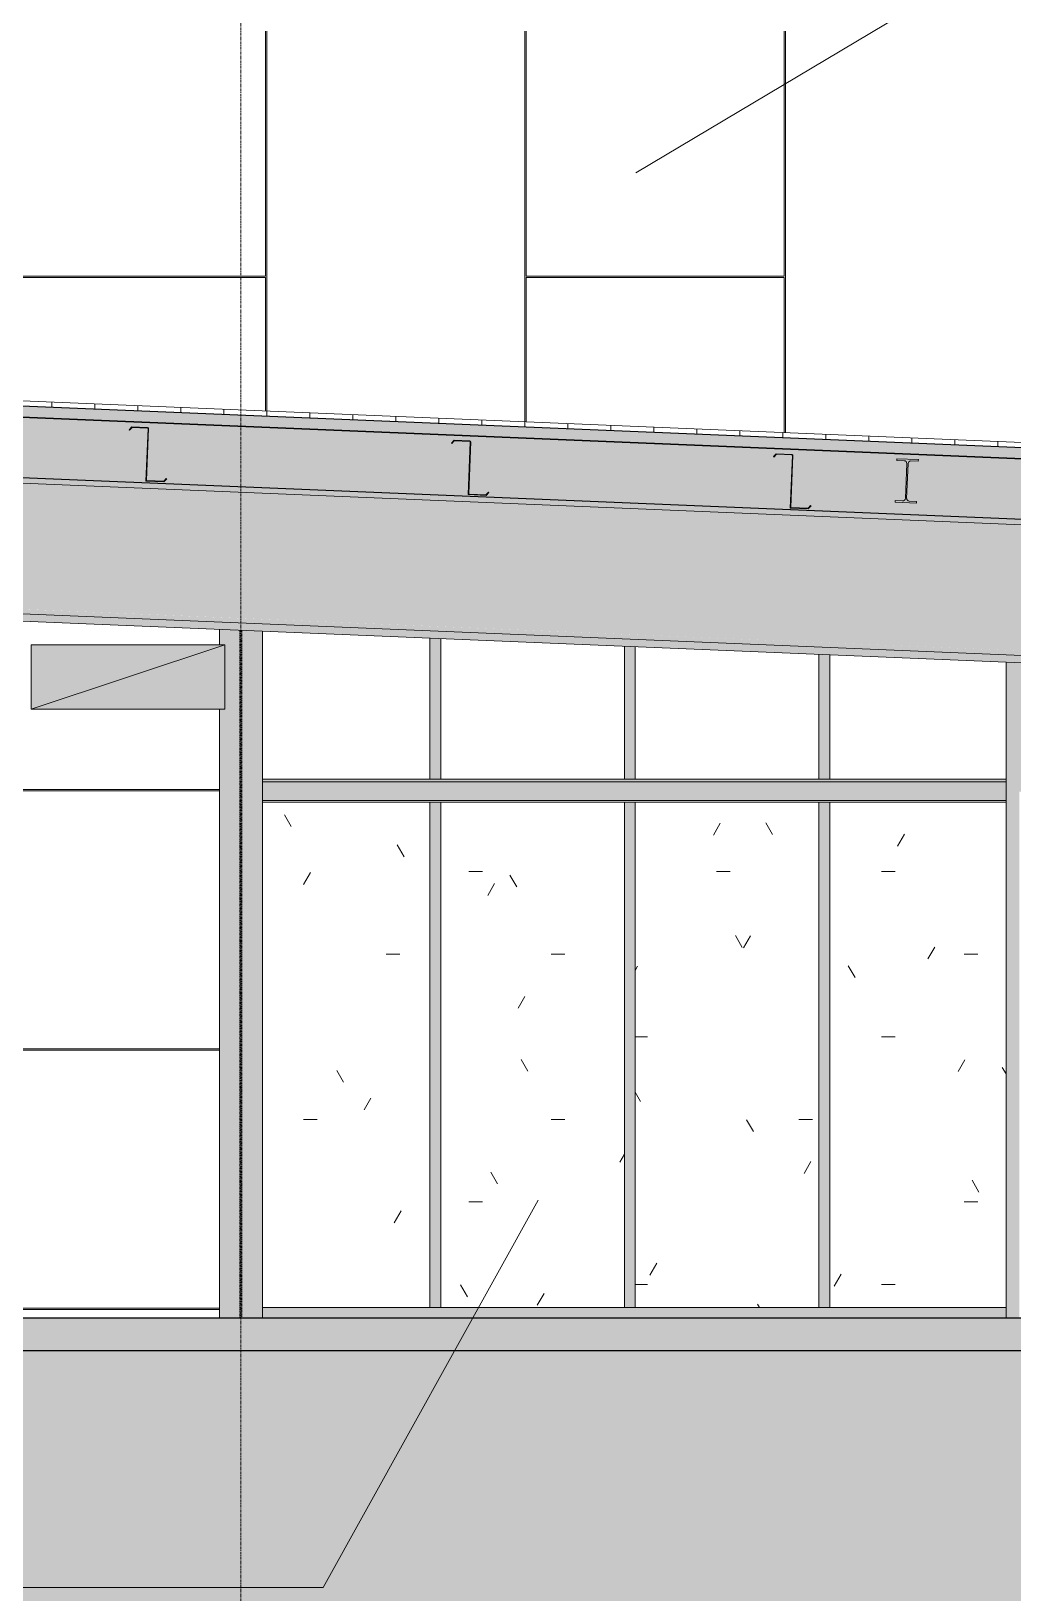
# Model space of a CAD drawing. Header units: inches. Extents: x 21380 to 98133, y -290 to 853.
# Drawn here: x 39187.3 to 39369.9, y -51.1 to 239.5 of the extents above; entities that cross this region are included whole.
import ezdxf

# ---------------------------------------------------------------- set-up
doc = ezdxf.new("R2010")
doc.units = ezdxf.units.IN
doc.header["$MEASUREMENT"] = 0
doc.linetypes.add('Grid Line 1_2_', pattern=[0.875, 0.5, -0.125, 0.125, -0.125])
doc.linetypes.add('Hidden 1_8_', pattern=[0.1875, 0.125, -0.0625])
for name, color, linetype, lineweight in [('A-ANNO-IDEN', 131, 'Continuous', 9), ('A-CLNG', 13, 'Continuous', 9), ('A-CLNG-PATT', 13, 'Continuous', 25), ('A-FLOR', 192, 'Continuous', 9), ('A-FLOR-LEVL', 51, 'Continuous', 9), ('A-FLOR-PATT', 8, 'Continuous', 25), ('A-GLAZ-CURT', 52, 'Continuous', 9), ('A-GLAZ-CWMG', 51, 'Continuous', 9), ('A-ROOF', 132, 'Continuous', 9), ('A-WALL', 113, 'Continuous', 9), ('A-WALL-PATT', 111, 'Continuous', 25), ('C-TOPO', 7, 'Continuous', 9), ('I-WALL', 2, 'Continuous', 9), ('M-HVAC-DUCT-ANNO', 70, 'Continuous', 9), ('S-BEAM', 12, 'Continuous', 9), ('S-COLS', 52, 'Continuous', 9), ('S-GRID', 1, 'Continuous', 9)]:
    doc.layers.add(name, color=color, linetype=linetype, lineweight=lineweight)
pattern_1 = [(0, (-87574.236, 98.42), (61.44, 15.36), [2.534, -43.546, 2.534, -43.546, -245.76]), (0, (-87574.236, 98.42), (61.44, 15.36), [-92.16, 2.534, -89.626, 2.534, -43.546, -107.52]), (0, (-87574.236, 98.42), (61.44, 15.36), [-230.4, 2.534, -28.186, 2.534, -74.266]), (120, (-87551.196, 106.1), (-44.0221502, 45.5286008), [2.534, -43.546, 2.534, -43.546, -245.76]), (120, (-87551.196, 106.1), (-44.0221502, 45.5286008), [-92.16, 2.534, -89.626, 2.534, -43.546, -107.52]), (120, (-87551.196, 106.1), (-44.0221502, 45.5286008), [-230.4, 2.534, -28.186, 2.534, -74.266]), (240, (-87543.516, 136.82), (-17.4178498, -60.8886008), [2.534, -43.546, 2.534, -43.546, -245.76]), (240, (-87543.516, 136.82), (-17.4178498, -60.8886008), [-92.16, 2.534, -89.626, 2.534, -43.546, -107.52]), (240, (-87543.516, 136.82), (-17.4178498, -60.8886008), [-230.4, 2.534, -28.186, 2.534, -74.266])]

# ---------------------------------------------------------------- blocks, each defined once
blk = doc.blocks.new('Struct_Xcel_Sports Complex_rvt-4-Building Section - East_West looking South')
at = {"layer": 'A-FLOR-PATT', "lineweight": 9}
h = blk.add_hatch(dxfattribs=at)
h.set_pattern_fill('FP_52', style=0, pattern_type=2)
h.set_pattern_definition([(50, (-87574.236, 98.42), (55.0854, -4.819842), [5.76, -63.36]), (355, (-87574.236, 98.42), (-10.65569, 57.76853), [4.608, -50.688]), (100.451, (-87569.645, 98.02), (44.429468, 52.94866), [4.895, -53.848]), (46.184, (-87574.236, 113.78), (81.96444, -12.71212), [8.64, -95.04]), (96.636, (-87567.406, 112.72), (71.7815, 74.81238), [7.343, -80.772]), (351.184, (-87574.24, 113.78), (71.78195, 74.81243), [6.912, -76.032]), (21, (-87566.556, 109.94), (45.84207, -30.92146), [5.76, -63.36]), (326, (-87566.556, 109.94), (18.687064, 55.691476), [4.608, -50.688]), (71.451, (-87562.736, 107.363), (64.52891, 24.77011), [4.895, -53.848]), (37.5, (-87574.236, 98.42), (0.9338946, 25.566816), [2.534, -47.539, 2.534, -48.922, -50.88]), (37.5, (-87574.236, 98.42), (0.9338946, 25.566816), [-101.53, 2.534, -48.346]), (7.5, (-87574.236, 98.42), (20.20404, 30.291303), [2.534, -26.803, 2.534, -46.387, -19.392]), (7.5, (-87574.236, 98.42), (20.20404, 30.291303), [-78.259, 2.534, -16.858]), (327.5, (-87591.362, 98.42), (40.9977845, -1.7324026), [2.534, -16.666, 2.534, -57.37, -79.488]), (327.5, (-87591.362, 98.42), (40.9977845, -1.7324026), [-79.104, 2.534, -76.954]), (317.5, (-87599.042, 98.42), (44.788883, 7.687839), [2.534, -22.426, 2.534, -37.248, -56.448]), (317.5, (-87599.042, 98.42), (44.788883, 7.687839), [-64.742, 2.534, -53.914])])
h.paths.add_polyline_path([(-26273.39, -6), (-22066.14, -6), (-22066.14, 0), (-26273.39, 0), (-26273.39, -1.7)], flags=0)
at = {"layer": 'A-FLOR', "color": 250, "lineweight": 25}
for p, q in [((-22066.14, 0), (-26273.39, 0)), ((-26273.39, -6), (-22066.14, -6))]:
    blk.add_line(p, q, dxfattribs=at)
blk = doc.blocks.new('W-Wide Flange - 2_-3_ deep-1401636-Building Section - East_West looking South')
at = {"layer": 'S-BEAM'}
for points in [[(-22084.2, 144.08), (-22084.15, 145.18), (-22780.64, 174.2), (-22780.64, 173.1), (-22088.16, 144.24)], [(-22084.23, 143.19), (-22084.2, 144.08), (-22780.64, 173.06), (-22780.64, 172.2), (-22089.76, 143.42)], [(-22085.17, 120.71), (-22084.23, 143.19), (-22780.64, 172.2), (-22780.64, 149.69), (-22085.18, 120.71)], [(-22085.21, 119.82), (-22085.21, 120.71), (-22780.64, 149.66), (-22780.64, 148.79), (-22117.67, 121.17)], [(-22085.26, 118.46), (-22085.21, 119.82), (-22780.64, 148.79), (-22780.64, 147.43), (-22117.67, 119.81)]]:
    blk.add_hatch(color=256, dxfattribs=at).paths.add_polyline_path(points, flags=0)
for p, q in [((-22084.2, 144.08), (-22780.64, 173.1)), ((-22780.64, 148.79), (-22085.21, 119.82)), ((-22085.26, 118.46), (-22780.64, 147.43))]:
    blk.add_line(p, q, dxfattribs=at)
blk = doc.blocks.new('Girt_C - 8_D-1472944-Building Section - East_West looking South')
at = {"layer": 'S-BEAM'}
h = blk.add_hatch(color=256, dxfattribs=at)
h.paths.add_polyline_path([(-26128.02, 99.82), (-26128.02, 100.3), (-26258.64, 100.3), (-26258.61, 99.82), (-26153.33, 99.82)], flags=0)
h.paths.add_polyline_path([(-22171.52, 99.82), (-22171.52, 100.3), (-22309.89, 100.3), (-22309.89, 99.82), (-22222.94, 99.82)], flags=0)
h.paths.add_polyline_path([(-22420.08, 99.82), (-22420.08, 100.3), (-22458.77, 100.3), (-22458.77, 99.82), (-22433.5, 99.82)], flags=0)
h = blk.add_hatch(color=256, dxfattribs=at)
h.paths.add_polyline_path([(-22222.94, 96.51), (-22171.52, 96.51), (-22171.52, 99.82), (-22309.89, 99.82), (-22309.89, 96.51), (-22293.13, 96.51)], flags=0)
h.paths.add_polyline_path([(-26258.61, 96.51), (-26127.89, 96.51), (-26127.89, 98), (-26128.02, 98), (-26128.02, 99.82), (-26258.64, 99.82), (-26258.64, 96.51)], flags=0)
h.paths.add_polyline_path([(-22420.08, 96.51), (-22420.08, 99.82), (-22458.77, 99.82), (-22458.77, 96.51), (-22433.5, 96.51)], flags=0)
h = blk.add_hatch(color=256, dxfattribs=at)
h.paths.add_polyline_path([(-22171.52, 96.32), (-22171.52, 96.51), (-22309.89, 96.5), (-22309.89, 96.32), (-22222.94, 96.32)], flags=0)
h.paths.add_polyline_path([(-26128.02, 96.32), (-26128.02, 96.51), (-26258.64, 96.51), (-26258.61, 96.32), (-26153.33, 96.32)], flags=0)
h.paths.add_polyline_path([(-22433.5, 96.32), (-22420.08, 96.35), (-22420.08, 96.51), (-22458.77, 96.5), (-22458.77, 96.32)], flags=0)
for p, q in [((-22171.52, 100.3), (-22309.89, 100.3)), ((-22171.52, 99.82), (-22309.89, 99.82)), ((-22309.89, 96.32), (-22171.52, 96.32))]:
    blk.add_line(p, q, dxfattribs=at)
blk = doc.blocks.new('System Panel - Glazed-frosted-1142378-Building Section - East_West looking South')
at = {"layer": 'A-GLAZ-CURT'}
h = blk.add_hatch(dxfattribs=at)
h.set_pattern_fill('FP_50', color=256, style=0, pattern_type=2)
h.set_pattern_definition(pattern_1)
h.paths.add_polyline_path([(-22278.7, 2), (-22278.7, 96), (-22309.89, 96), (-22309.89, 2), (-22293.13, 2)], flags=0)
blk.add_line((-22278.7, 96), (-22309.89, 96), dxfattribs=at)
blk = doc.blocks.new('Rectangular Mullion - Exterior 2_ x 4_5_-1135321-Building Section - East_West looking South')
at = {"layer": 'A-GLAZ-CWMG'}
blk.add_hatch(color=256, dxfattribs=at).paths.add_polyline_path([(-22309.89, 0), (-22277.7, 0), (-22277.7, 2), (-22309.89, 2)], flags=0)
blk.add_line((-22277.7, 2), (-22309.89, 2), dxfattribs=at)
blk = doc.blocks.new('System Panel - Glazed-frosted-1142383-Building Section - East_West looking South')
at = {"layer": 'A-GLAZ-CURT'}
h = blk.add_hatch(dxfattribs=at)
h.set_pattern_fill('FP_50', color=256, style=0, pattern_type=2)
h.set_pattern_definition(pattern_1)
h.paths.add_polyline_path([(-22242.52, 2), (-22242.52, 96), (-22276.7, 96), (-22276.7, 2)], flags=0)
blk.add_line((-22242.52, 96), (-22276.7, 96), dxfattribs=at)
blk = doc.blocks.new('Rectangular Mullion - Exterior 2_ x 4_5_-769211-Building Section - East_West looking South')
at = {"layer": 'A-GLAZ-CWMG'}
blk.add_hatch(color=256, dxfattribs=at).paths.add_polyline_path([(-22241.52, 0), (-22241.52, 2), (-22277.7, 2), (-22277.7, 0)], flags=0)
blk.add_line((-22241.52, 2), (-22277.7, 2), dxfattribs=at)
blk = doc.blocks.new('Rectangular Mullion - Exterior 2_ x 4_5_-827464-Building Section - East_West looking South')
at = {"layer": 'A-GLAZ-CWMG'}
blk.add_hatch(color=256, dxfattribs=at).paths.add_polyline_path([(-22276.7, 2), (-22276.7, 96), (-22278.7, 96), (-22278.7, 2)], flags=0)
for p, q in [((-22278.7, 96), (-22276.7, 96)), ((-22278.7, 96), (-22278.7, 2)), ((-22276.7, 2), (-22276.7, 96)), ((-22276.7, 2), (-22278.7, 2))]:
    blk.add_line(p, q, dxfattribs=at)
blk = doc.blocks.new('Rectangular Mullion - Exterior 2_ x 4_5_-1142356-Building Section - East_West looking South')
at = {"layer": 'A-GLAZ-CWMG'}
blk.add_hatch(color=256, dxfattribs=at).paths.add_polyline_path([(-22278.7, 100.3), (-22276.7, 100.3), (-22276.7, 126.44), (-22278.7, 126.52), (-22278.7, 115.49)], flags=0)
for p, q in [((-22278.7, 126.52), (-22278.7, 100.3)), ((-22276.7, 100.3), (-22276.7, 126.44))]:
    blk.add_line(p, q, dxfattribs=at)
blk = doc.blocks.new('System Panel - Glazed-frosted-V227-Building Section - East_West looking South')
at = {"layer": 'A-GLAZ-CURT'}
h = blk.add_hatch(dxfattribs=at)
h.set_pattern_fill('FP_50', color=256, style=0, pattern_type=2)
h.set_pattern_definition(pattern_1)
h.paths.add_polyline_path([(-22240.52, 2), (-22206.33, 2), (-22206.33, 96), (-22240.52, 96), (-22240.52, 76.43)], flags=0)
blk.add_line((-22206.33, 96), (-22240.52, 96), dxfattribs=at)
blk = doc.blocks.new('Rectangular Mullion - Exterior 2_ x 4_5_-769200-Building Section - East_West looking South')
at = {"layer": 'A-GLAZ-CWMG'}
blk.add_hatch(color=256, dxfattribs=at).paths.add_polyline_path([(-22205.33, 0), (-22205.33, 2), (-22241.52, 2), (-22241.52, 0)], flags=0)
blk.add_line((-22205.33, 2), (-22241.52, 2), dxfattribs=at)
blk = doc.blocks.new('Rectangular Mullion - Exterior 2_ x 4_5_-1115231-Building Section - East_West looking South')
at = {"layer": 'A-GLAZ-CWMG'}
blk.add_hatch(color=256, dxfattribs=at).paths.add_polyline_path([(-22240.52, 2), (-22240.52, 96), (-22242.52, 96), (-22242.52, 2)], flags=0)
for p, q in [((-22242.52, 96), (-22240.52, 96)), ((-22242.52, 96), (-22242.52, 2)), ((-22240.52, 2), (-22240.52, 96)), ((-22240.52, 2), (-22242.52, 2))]:
    blk.add_line(p, q, dxfattribs=at)
blk = doc.blocks.new('Rectangular Mullion - Exterior 2_ x 4_5_-1142334-Building Section - East_West looking South')
at = {"layer": 'A-GLAZ-CWMG'}
blk.add_hatch(color=256, dxfattribs=at).paths.add_polyline_path([(-22242.52, 100.3), (-22240.52, 100.3), (-22240.52, 124.93), (-22242.52, 125.01), (-22242.52, 115.49)], flags=0)
for p, q in [((-22242.52, 125.01), (-22242.52, 100.3)), ((-22240.52, 100.3), (-22240.52, 124.93))]:
    blk.add_line(p, q, dxfattribs=at)
blk = doc.blocks.new('System Panel - Glazed-frosted-V228-Building Section - East_West looking South')
at = {"layer": 'A-GLAZ-CURT'}
h = blk.add_hatch(dxfattribs=at)
h.set_pattern_fill('FP_50', color=256, style=0, pattern_type=2)
h.set_pattern_definition(pattern_1)
h.paths.add_polyline_path([(-22171.52, 2), (-22171.52, 96), (-22204.33, 96), (-22204.33, 2)], flags=0)
blk.add_line((-22171.52, 96), (-22204.33, 96), dxfattribs=at)
blk = doc.blocks.new('Rectangular Mullion - Exterior 2_ x 4_5_-V229-Building Section - East_West looking South')
at = {"layer": 'A-GLAZ-CWMG'}
blk.add_hatch(color=256, dxfattribs=at).paths.add_polyline_path([(-22171.52, 0), (-22171.52, 2), (-22205.33, 2), (-22205.33, 0)], flags=0)
blk.add_line((-22171.52, 2), (-22205.33, 2), dxfattribs=at)
blk = doc.blocks.new('Rectangular Mullion - Exterior 2_ x 4_5_-V230-Building Section - East_West looking South')
at = {"layer": 'A-GLAZ-CWMG'}
blk.add_hatch(color=256, dxfattribs=at).paths.add_polyline_path([(-22206.33, 100.3), (-22204.33, 100.3), (-22204.33, 123.42), (-22206.33, 123.5), (-22206.33, 115.49)], flags=0)
for p, q in [((-22206.33, 123.5), (-22206.33, 100.3)), ((-22204.33, 100.3), (-22204.33, 123.42))]:
    blk.add_line(p, q, dxfattribs=at)
blk = doc.blocks.new('W-Wide Flange-Column - B4_B-1393571-Building Section - East_West looking South')
at = {"layer": 'S-COLS', "linetype": 'Hidden 1_8_'}
for p, q in [((-22314.05, 0), (-22314.05, 127.99)), ((-22313.73, 127.98), (-22313.73, 0))]:
    blk.add_line(p, q, dxfattribs=at)
blk = doc.blocks.new('Girt_Z - 10_D-1390502-Building Section - East_West looking South')
at = {"layer": 'S-BEAM'}
h = blk.add_hatch(color=256, dxfattribs=at)
h.paths.add_polyline_path([(-22328.2, 155.6), (-22327.69, 156.16), (-22327.77, 156.23), (-22328.24, 155.72), (-22331.38, 155.85), (-22331.57, 155.75)], flags=0)
h.paths.add_polyline_path([(-22331.57, 155.75), (-22331.45, 155.93), (-22331.05, 165.54), (-22331.16, 165.55)], flags=0)
h.paths.add_polyline_path([(-22334.59, 165.23), (-22334.12, 165.75), (-22331.23, 165.63), (-22331.23, 165.74), (-22334.17, 165.86), (-22334.67, 165.31)], flags=0)
at = {"layer": 'S-BEAM', "lineweight": 15}
for p, q in [((-22334.17, 165.86), (-22334.67, 165.31)), ((-22334.59, 165.23), (-22334.12, 165.75)), ((-22331.23, 165.74), (-22334.17, 165.86)), ((-22334.12, 165.75), (-22331.23, 165.63)), ((-22334.67, 165.31), (-22334.59, 165.23)), ((-22331.16, 165.55), (-22331.57, 155.75)), ((-22331.45, 155.93), (-22331.05, 165.54)), ((-22331.57, 155.75), (-22328.2, 155.6)), ((-22328.24, 155.72), (-22331.38, 155.85)), ((-22327.77, 156.23), (-22328.24, 155.72)), ((-22328.2, 155.6), (-22327.69, 156.16)), ((-22327.69, 156.16), (-22327.77, 156.23))]:
    blk.add_line(p, q, dxfattribs=at)
for centre, radius, start, end in [((-22331.24, 165.55), 0.187, 357.6141, 87.6141), ((-22331.24, 165.55), 0.0782, 357.6141, 85.4913), ((-22331.37, 155.92), 0.0782, 177.6141, 264.5717)]:
    blk.add_arc(centre, radius, start, end, dxfattribs=at)
blk = doc.blocks.new('W-Wide Flange - W8X15-1355454-Building Section - East_West looking South')
at = {"layer": 'S-BEAM', "lineweight": 15}
for p, q in [((-22191.83, 159.93), (-22191.84, 159.62)), ((-22187.82, 159.76), (-22191.83, 159.93)), ((-22191.84, 159.62), (-22190.46, 159.56)), ((-22189.98, 159.04), (-22190.25, 152.56)), ((-22190.01, 152.55), (-22189.74, 159.03)), ((-22189.22, 159.51), (-22187.84, 159.45)), ((-22187.84, 159.45), (-22187.82, 159.76)), ((-22192.16, 152.14), (-22192.17, 151.83)), ((-22192.17, 151.83), (-22188.16, 151.66)), ((-22190.77, 152.09), (-22192.16, 152.14)), ((-22188.15, 151.98), (-22189.53, 152.03)), ((-22188.16, 151.66), (-22188.15, 151.98))]:
    blk.add_line(p, q, dxfattribs=at)
for centre, start, end in [((-22190.48, 159.06), 357.6141, 87.6141), ((-22189.24, 159.01), 87.6141, 177.6141), ((-22190.75, 152.58), 267.6141, 357.6141), ((-22189.51, 152.53), 177.6141, 267.6141)]:
    blk.add_arc(centre, 0.497, start, end, dxfattribs=at)

msp = doc.modelspace()

# ---------------------------------------------------------------- hatches: boundary and pattern name
at = {"layer": 'A-CLNG-PATT', "lineweight": 9}
h = msp.add_hatch(dxfattribs=at)
h.set_pattern_fill('FP_45', color=256, style=0, pattern_type=2)
h.set_pattern_definition([(161.57, (-87573.276, 99.38), (-7.680223697, -0.000979594), [0, -54.643, 6.067, 0]), (18.43, (-87575.196, 99.38), (-7.680223697, 0.000979594), [0, -54.643, 6.067, 0]), (108.43, (-87573.276, 99.38), (3.838295293, -19.201365322), [18.211, -42.499]), (71.57, (-87575.196, 99.38), (3.838295293, 19.201365322), [18.211, -42.499])])
h.paths.add_polyline_path([(39478.55, 144.24), (39478.55, 155.38), (38759.53, 185.34), (38759.53, 174.2), (39475.14, 144.38)], flags=0)
at = {"layer": 'A-ROOF'}
msp.add_hatch(color=256, dxfattribs=at).paths.add_polyline_path([(39545.28, 152.73), (39545.28, 154.73), (38760.22, 187.44), (38760.22, 185.44), (39527.78, 153.46)], flags=0)
at = {"layer": 'A-WALL-PATT', "lineweight": 9}
h = msp.add_hatch(dxfattribs=at)
h.set_pattern_fill('FP_54', color=256, style=0, pattern_type=2)
h.set_pattern_definition([(270, (-84240.892, -153.667), (8, 5e-16), [])])
h.paths.add_polyline_path([(39481.53, 157.38), (39481.53, 158.5), (39478.65, 158.49), (39478.65, 157.5), (39479.03, 157.49)], flags=0)
h.paths.add_polyline_path([(39478.55, 157.51), (39478.55, 158.51), (38984.93, 179.08), (38971.78, 179.08), (38971.78, 179.62), (38840.4, 185.1), (38840.4, 187.08), (38792.78, 187.08), (38792.78, 239.46), (38761.28, 239.46), (38761.28, 192), (38759.53, 192), (38759.53, 187.47), (39455.01, 158.49)], flags=0)
h = msp.add_hatch(dxfattribs=at)
h.set_pattern_fill('FP_47', color=256, style=0, pattern_type=2)
h.set_pattern_definition([(0, (-83613.53, 145.5), (-193, 193), [48, -145]), (90, (-83613.53, 145.5), (-193, 1e-14), [96.25, -96.75]), (180, (-83565.53, 241.75), (-193, 193), [48, -145]), (90, (-83565.53, 145.5), (-193, 1e-14), [96.25, -96.75]), (180, (-83565.53, 242), (-193, 193), [48, -145]), (90, (-83565.53, 242), (-193, 1e-14), [96.25, -96.75]), (0, (-83613.53, 338.25), (-193, 193), [48, -145]), (90, (-83613.53, 242), (-193, 1e-14), [96.25, -96.75]), (0, (-83565.28, 193.5), (-193, 193), [48, -145]), (90, (-83565.28, 145.25), (-193, 1e-14), [48.25, -144.75]), (90, (-83517.28, 145.25), (-193, 1e-14), [48.25, -144.75]), (0, (-83565.28, 290), (-193, 193), [48, -145]), (90, (-83565.28, 193.75), (-193, 1e-14), [96.25, -96.75]), (180, (-83517.28, 193.75), (-193, 193), [48, -145]), (90, (-83517.28, 193.75), (-193, 1e-14), [96.25, -96.75]), (90, (-83565.28, 290.25), (-193, 1e-14), [48, -145]), (180, (-83517.28, 290.25), (-193, 193), [48, -145]), (90, (-83517.28, 290.25), (-193, 1e-14), [48, -145]), (0, (-83517.03, 145.5), (-193, 193), [48, -145]), (90, (-83517.03, 145.5), (-193, 1e-14), [96.25, -96.75]), (180, (-83469.03, 241.75), (-193, 193), [48, -145]), (90, (-83469.03, 145.5), (-193, 1e-14), [96.25, -96.75]), (180, (-83469.03, 242), (-193, 193), [48, -145]), (90, (-83469.03, 242), (-193, 1e-14), [96.25, -96.75]), (180, (-83469.03, 338.25), (-193, 193), [48, -145]), (90, (-83517.03, 242), (-193, 1e-14), [96.25, -96.75]), (0, (-83468.78, 193.5), (-193, 193), [48, -145]), (90, (-83468.78, 145.25), (-193, 1e-14), [48.25, -144.75]), (90, (-83420.78, 145.25), (-193, 1e-14), [48.25, -144.75]), (0, (-83468.78, 290), (-193, 193), [48, -145]), (90, (-83468.78, 193.75), (-193, 1e-14), [96.25, -96.75]), (180, (-83420.78, 193.75), (-193, 193), [48, -145]), (90, (-83420.78, 193.75), (-193, 1e-14), [96.25, -96.75]), (90, (-83468.78, 290.25), (-193, 1e-14), [48, -145]), (180, (-83420.78, 290.25), (-193, 193), [48, -145]), (90, (-83420.78, 290.25), (-193, 1e-14), [48, -145])])
h.paths.add_polyline_path([(39479.03, 158.49), (39479.03, 239.46), (38840.4, 239.46), (38840.4, 185.1), (39478.55, 158.51)], flags=0)
h = msp.add_hatch(dxfattribs=at)
h.set_pattern_fill('FP_42', color=256, style=0, pattern_type=2)
h.set_pattern_definition([(90, (-84143.68, 677.25), (-193, -193), [48, -145]), (180, (-84143.68, 677.25), (-2e-14, -193), [96.25, -96.75]), (270, (-84239.93, 725.25), (-193, -193), [48, -145]), (180, (-84143.68, 725.25), (-2e-14, -193), [96.25, -96.75]), (270, (-84240.18, 725.25), (-193, -193), [48, -145]), (180, (-84240.18, 725.25), (-2e-14, -193), [96.25, -96.75]), (90, (-84336.43, 677.25), (-193, -193), [48, -145]), (180, (-84240.18, 677.25), (-2e-14, -193), [96.25, -96.75]), (90, (-84191.68, 725.5), (-193, -193), [48, -145]), (180, (-84143.43, 725.5), (-2e-14, -193), [48.25, -144.75]), (180, (-84143.43, 773.5), (-2e-14, -193), [48.25, -144.75]), (90, (-84288.18, 725.5), (-193, -193), [48, -145]), (180, (-84191.93, 725.5), (-2e-14, -193), [96.25, -96.75]), (270, (-84191.93, 773.5), (-193, -193), [48, -145]), (180, (-84191.93, 773.5), (-2e-14, -193), [96.25, -96.75]), (180, (-84288.43, 725.5), (-2e-14, -193), [48, -145]), (270, (-84288.43, 773.5), (-193, -193), [48, -145]), (180, (-84288.43, 773.5), (-2e-14, -193), [48, -145]), (90, (-84143.68, 773.75), (-193, -193), [48, -145]), (180, (-84143.68, 773.75), (-2e-14, -193), [96.25, -96.75]), (270, (-84239.93, 821.75), (-193, -193), [48, -145]), (180, (-84143.68, 821.75), (-2e-14, -193), [96.25, -96.75]), (270, (-84240.18, 821.75), (-193, -193), [48, -145]), (180, (-84240.18, 821.75), (-2e-14, -193), [96.25, -96.75]), (270, (-84336.43, 821.75), (-193, -193), [48, -145]), (180, (-84240.18, 773.75), (-2e-14, -193), [96.25, -96.75]), (90, (-84191.68, 822), (-193, -193), [48, -145]), (180, (-84143.43, 822), (-2e-14, -193), [48.25, -144.75]), (180, (-84143.43, 870), (-2e-14, -193), [48.25, -144.75]), (90, (-84288.18, 822), (-193, -193), [48, -145]), (180, (-84191.93, 822), (-2e-14, -193), [96.25, -96.75]), (270, (-84191.93, 870), (-193, -193), [48, -145]), (180, (-84191.93, 870), (-2e-14, -193), [96.25, -96.75]), (180, (-84288.43, 822), (-2e-14, -193), [48, -145]), (270, (-84288.43, 870), (-193, -193), [48, -145]), (180, (-84288.43, 870), (-2e-14, -193), [48, -145])])
h.paths.add_polyline_path([(39081.4, 0), (39081.4, 134.02), (39079.97, 134.08), (39079.97, 119.82), (39043.97, 119.82), (39043.97, 124.15), (39042.69, 123.67), (39040.03, 123.03), (39040.03, 0), (39078.13, 0)], flags=0)
h.paths.add_polyline_path([(39176.85, 0), (39222.28, 0), (39222.28, 113.32), (39162.08, 113.32), (39147.59, 112.32), (39144.09, 112.65), (39141.67, 113.17), (39138.87, 114.22), (39136.24, 115.65), (39135.35, 116.32), (39126.78, 116.32), (39126.73, 131.32), (39126.59, 132.14), (39120.09, 132.41), (39120.09, 0)], flags=0)
h.paths.add_polyline_path([(38740.65, 0), (38740.78, 0), (38740.78, 96.2), (38729.47, 96.2), (38729.47, 96), (38740.65, 95.96), (38740.65, 1.75)], flags=0)
h.paths.add_polyline_path([(39177.45, 125.32), (39222.28, 125.32), (39222.28, 128.15), (39162.78, 130.63), (39162.78, 125.32), (39176.85, 125.32)], flags=0)
h.paths.add_polyline_path([(39478.65, 145.5), (39481.65, 145.5), (39481.65, 146.37), (39478.65, 146.49)], flags=0)
h.paths.add_polyline_path([(39481.65, 153.88), (39481.65, 155.38), (39478.65, 155.5), (39478.65, 154)], flags=0)
h.paths.add_polyline_path([(39478.55, 155.38), (39478.55, 155.51), (38759.53, 185.41), (38759.53, 185.34), (39457.47, 156.25)], flags=0)
at = {"layer": 'C-TOPO'}
h = msp.add_hatch(dxfattribs=at)
h.set_pattern_fill('FP_40', color=256, style=0, pattern_type=2)
h.set_pattern_definition([(0, (-87574.236, 98.42), (48, 48), [48, -48]), (0, (-87574.236, 116.42), (48, 48), [48, -48]), (0, (-87574.236, 134.42), (48, 48), [48, -48]), (90, (-87568.236, 140.42), (-48, 48), [48, -48]), (90, (-87550.236, 140.42), (-48, 48), [48, -48]), (90, (-87532.236, 140.42), (-48, 48), [48, -48])])
h.paths.add_polyline_path([(39527.78, -79.82), (39556.93, -79.82), (39556.93, 0), (39484.03, 0), (39484.03, -36), (39487.03, -36), (39487.03, -48), (39469.03, -48), (39469.03, -36), (39474.03, -36), (39474.03, -6), (35266.78, -6), (35266.78, -36), (35271.78, -36), (35271.78, -48), (35253.78, -48), (35253.78, -36), (35256.78, -36), (35256.78, 0), (35176.28, 0), (35176.28, -79.82), (39511.45, -79.82)], flags=0)
at = {"layer": 'I-WALL'}
h = msp.add_hatch(color=256, dxfattribs=at)
h.paths.add_polyline_path([(39371.15, 0), (39371.15, 98), (39456.03, 98), (39455.94, 143.42), (39454.9, 118.46), (39368.65, 122.05), (39368.65, 0)], flags=0)
h.paths.add_polyline_path([(39478.55, 145.5), (39478.65, 145.5), (39478.65, 146.49), (39478.55, 146.5), (39478.55, 145.5)], flags=0)
h.paths.add_polyline_path([(39478.65, 154), (39478.58, 155.51), (39478.55, 155.51), (39478.57, 154)], flags=0)
h.paths.add_polyline_path([(39478.65, 157.5), (39478.59, 158.51), (39478.55, 158.49), (39478.58, 157.51)], flags=0)
at = {"layer": 'M-HVAC-DUCT-ANNO'}
msp.add_hatch(color=256, dxfattribs=at).paths.add_polyline_path([(39223.28, 113.32), (39223.28, 125.32), (39187.28, 125.32), (39187.28, 113.32), (39211.95, 113.32)], flags=0)
at = {"layer": 'S-COLS', "lineweight": 5}
msp.add_hatch(color=256, dxfattribs=at).paths.add_polyline_path([(39230.28, 0), (39230.28, 127.82), (39222.28, 128.15), (39222.28, 125.32), (39223.28, 125.32), (39223.28, 113.32), (39222.28, 113.32), (39222.28, 0)], flags=0)

# ---------------------------------------------------------------- linework, layer by layer
at = {"layer": 'A-ANNO-IDEN', "color": 153}
for p, q in [((39299.74, 213.1), (39550.52, 362.45)), ((39281.61, 22.01), (39241.59, -50.06)), ((39241.59, -50.06), (39173.8, -50.06))]:
    msp.add_line(p, q, dxfattribs=at)
at = {"layer": 'A-CLNG', "lineweight": 25}
for p, q in [((39478.55, 155.38), (38759.53, 185.34)), ((38759.53, 174.2), (39478.55, 144.24))]:
    msp.add_line(p, q, dxfattribs=at)
at = {"layer": 'A-FLOR-LEVL', "linetype": 'Grid Line 1_2_'}
msp.add_line((34982.85, 0), (39861.53, 0), dxfattribs=at)
at = {"layer": 'A-ROOF', "lineweight": 25}
for p, q in [((39545.28, 154.73), (38760.22, 187.44)), ((38760.22, 185.44), (39545.28, 152.73))]:
    msp.add_line(p, q, dxfattribs=at)
at = {"layer": 'A-WALL'}
msp.add_line((38840.4, 185.1), (39479.03, 158.49), dxfattribs=at)
at = {"layer": 'I-WALL'}
msp.add_line((39368.65, 122.05), (39368.65, 0), dxfattribs=at)
at = {"layer": 'M-HVAC-DUCT-ANNO'}
for p, q in [((39223.28, 125.32), (39187.28, 113.32)), ((39187.28, 125.32), (39223.28, 125.32)), ((39187.28, 113.32), (39187.28, 125.32)), ((39223.28, 125.32), (39223.28, 113.32)), ((39223.28, 113.32), (39187.28, 113.32))]:
    msp.add_line(p, q, dxfattribs=at)
at = {"layer": 'S-COLS'}
for p, q in [((39222.28, 128.15), (39222.28, 125.32)), ((39230.28, 127.82), (39230.28, 0)), ((39222.28, 113.32), (39222.28, 0))]:
    msp.add_line(p, q, dxfattribs=at)
at = {"layer": 'S-GRID', "linetype": 'Grid Line 1_2_'}
msp.add_line((39226.28, -273.16), (39226.28, 671.89), dxfattribs=at)

# ---------------------------------------------------------------- block references
at = {"color": 90, "lineweight": 5}
msp.add_blockref('Struct_Xcel_Sports Complex_rvt-4-Building Section - East_West looking South', (61540.17, 0), dxfattribs=at)
at = {"layer": 'A-GLAZ-CURT'}
for name in ['System Panel - Glazed-frosted-1142378-Building Section - East_West looking South', 'System Panel - Glazed-frosted-1142383-Building Section - East_West looking South', 'System Panel - Glazed-frosted-V227-Building Section - East_West looking South', 'System Panel - Glazed-frosted-V228-Building Section - East_West looking South']:
    msp.add_blockref(name, (61540.17, 0), dxfattribs=at)
at = {"layer": 'A-GLAZ-CWMG'}
for name, p in [('Rectangular Mullion - Exterior 2_ x 4_5_-1142356-Building Section - East_West looking South', (61540.17, 0)), ('Rectangular Mullion - Exterior 2_ x 4_5_-1142334-Building Section - East_West looking South', (61540.17, 0)), ('Rectangular Mullion - Exterior 2_ x 4_5_-V230-Building Section - East_West looking South', (61540.17, 0)), ('Rectangular Mullion - Exterior 2_ x 4_5_-827464-Building Section - East_West looking South', (61540.17, 0)), ('Rectangular Mullion - Exterior 2_ x 4_5_-1115231-Building Section - East_West looking South', (61540.17, 0)), ('Rectangular Mullion - Exterior 2_ x 4_5_-1115231-Building Section - East_West looking South', (61576.36, 0)), ('Rectangular Mullion - Exterior 2_ x 4_5_-1135321-Building Section - East_West looking South', (61540.17, 0)), ('Rectangular Mullion - Exterior 2_ x 4_5_-769211-Building Section - East_West looking South', (61540.17, 0)), ('Rectangular Mullion - Exterior 2_ x 4_5_-769200-Building Section - East_West looking South', (61540.17, 0)), ('Rectangular Mullion - Exterior 2_ x 4_5_-V229-Building Section - East_West looking South', (61540.17, 0))]:
    msp.add_blockref(name, p, dxfattribs=at)
at = {"layer": 'S-BEAM'}
for name, p in [('W-Wide Flange - 2_-3_ deep-1401636-Building Section - East_West looking South', (61540.17, 0)), ('Girt_Z - 10_D-1390502-Building Section - East_West looking South', (61540.17, 0)), ('Girt_Z - 10_D-1390502-Building Section - East_West looking South', (61600.12, -2.5)), ('Girt_Z - 10_D-1390502-Building Section - East_West looking South', (61660.06, -5)), ('W-Wide Flange - W8X15-1355454-Building Section - East_West looking South', (61540.17, 0)), ('Girt_C - 8_D-1472944-Building Section - East_West looking South', (61540.17, 0))]:
    msp.add_blockref(name, p, dxfattribs=at)
at = {"layer": 'S-COLS', "linetype": 'Hidden 1_8_'}
msp.add_blockref('W-Wide Flange-Column - B4_B-1393571-Building Section - East_West looking South', (61540.17, 0), dxfattribs=at)

doc.saveas('drawing.dxf')
